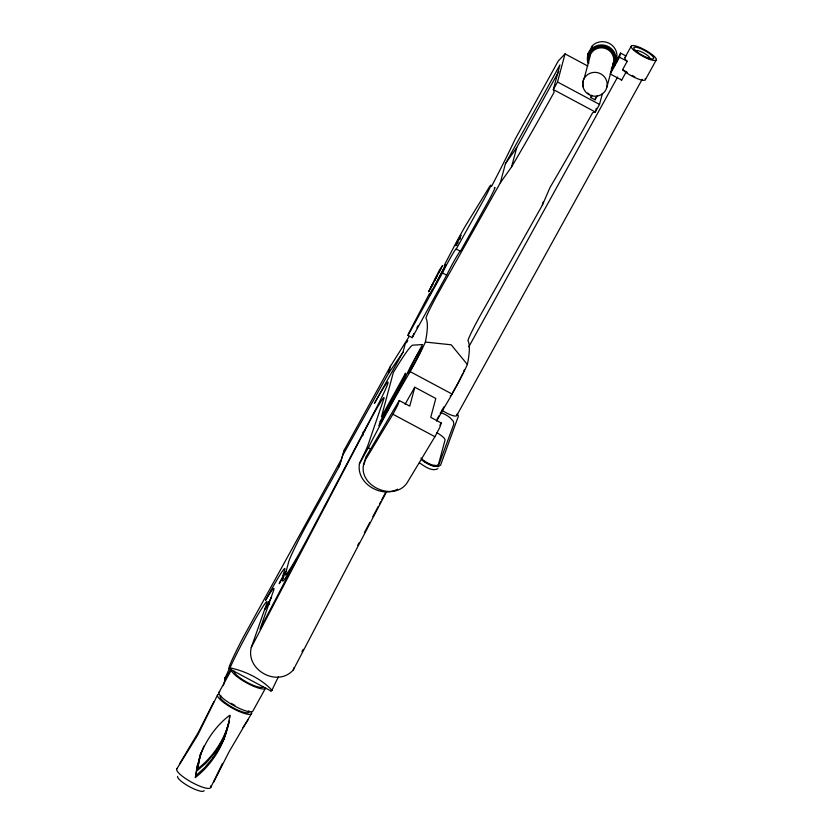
<?xml version="1.0" encoding="UTF-8"?>
<svg xmlns="http://www.w3.org/2000/svg" width="833" height="833" viewBox="0 0 833 833"><rect width="100%" height="100%" fill="white"/><g stroke="black" fill="none" stroke-linecap="round" stroke-linejoin="round"><path stroke-width="1.25" d="M364.115 464.345L365.76 457.296L399.246 400.517L409.742 406.129L414.803 387.241L435.805 398.476L430.744 417.354L441.24 422.966L439.834 427.35L435.461 435.753L406.806 483.307C392.405 502.893 354.743 484.14 364.812 460.857L393.468 413.293L397.841 404.9L399.246 400.517M386.606 491.585L293.268 669.961C277.649 687.673 245.496 670.221 251.264 647.512L368.103 424.257A26.76 1.479 -61.9 0 1 383.815 398.872L368.009 445.03A34.413 1.905 -61.9 0 1 359.606 463.044C355.399 482.765 380.837 498.498 397.674 489.169M229.367 721.305L225.951 732.134A79.156 63.683 -79.8 0 1 213.904 753.969L206.032 763.018L197.223 770.65L200.586 753.553M197.223 770.65L200.722 753.011M229.721 717.827L229.991 715.547M198.879 759.915C204.387 742.39 215.06 726.386 229.731 715.245C227.471 739.527 214.435 762.455 195.38 777.543L197.254 765.829L201.534 751.793A79.156 63.683 -79.8 0 1 204.012 745.952M195.38 777.543L197.806 763.778M282.335 578.737L282.314 578.925A198.056 10.954 -61.9 0 0 282.751 581.028A35.757 1.978 -61.9 0 0 296.892 558.651L259.99 629.165L269.736 601.436M229.21 720.878L224.92 736.008A79.156 58.352 -46.2 0 1 212.873 757.853M282.772 576.321L282.97 575.52A198.056 10.954 -61.9 0 1 284.469 570.574A36.798 2.03 -61.9 0 0 265.55 600.291A42.129 2.332 -61.9 0 1 273.536 590.639L270.923 598.073M231.157 668.639A15.473 0.854 -61.9 0 1 225.337 678.291L224.785 678.697L229.731 667.806M223.39 685.549L225.327 678.291L224.785 678.697M405.359 343.394L402.985 352.244L374.434 403.37A36.496 2.02 -61.9 0 1 388.043 382.441A36.496 2.02 -61.9 0 1 374.236 412.064L308.502 536.504A41.192 2.28 -61.9 0 1 285.25 574.666L288.718 561.713A37.225 2.062 -61.9 0 1 309.543 519.594L339.104 466.647L344.581 449.424L390.406 366.353L409.128 336.553M339.104 466.647L344.581 449.424M343.238 454.443L388.542 373.309L390.406 366.353M494.313 188.112A12.495 0.687 -61.9 0 1 493.979 190.226A12.495 0.687 -61.9 0 1 488.44 201.086L460.42 251.306A17.472 0.968 -61.9 0 0 455.495 258.563A17.472 0.968 -61.9 0 0 446.675 275.171L412.21 337.646L408.014 335.407L408.482 333.627L429.474 293.549M412.21 337.646L413.886 333.575M500.321 182.812L505.433 163.705L559.932 64.912L553.331 89.558L554.153 92.182L550.925 98.002A264.311 14.609 -61.9 0 1 511.566 166.912L500.321 182.812L438.731 292.237A21.21 1.177 -61.9 0 0 426.007 318.248A1355.718 74.96 -61.9 0 1 425.382 342.061A28.072 1.551 -61.9 0 1 410.128 371.622L406.941 377.13A86.111 4.759 -61.9 0 0 368.321 447.748L359.356 464.002M511.566 166.912L516.741 147.597L558.756 71.43M438.085 465.949L445.03 440.032A11.329 2.614 28.9 0 0 436.617 432.577M602.457 93.431L599.51 104.427L595.324 112.007L553.331 89.558L557.516 81.978L565.045 53.885L587.744 66.015M436.596 421.082A86.111 4.759 -61.9 0 1 448.945 399.58L452.121 394.071A28.072 1.551 -61.9 0 0 467.375 364.51A1355.718 74.96 -61.9 0 0 468.011 340.707A21.21 1.177 -61.9 0 1 480.724 314.697L542.314 205.262L543.272 201.68M588.598 52.302L587.942 54.759L592.107 45.95A14.421 14.005 15 0 1 616.628 59.06L614.65 64.922L612.463 67.879L613.244 68.285M597.376 95.618L595.054 99.835L590.847 97.596L591.482 95.222M595.054 99.835L595.689 97.461M596.313 108.311L595.324 112.007L592.627 112.747L589.389 118.567A264.311 14.609 -61.9 0 1 550.03 187.477L542.314 205.262M610.506 72.95L613.182 66.525M606.872 87.163L613.452 62.621M617.586 58.789L616.743 61.934L615.972 61.517M625.521 57.113A14.307 3.29 28.9 0 0 626.114 60.268L627.207 61.319L622.584 69.712L626.301 71.7L621.678 80.093L610.235 73.981L619.492 57.196L620.595 53.104L626.104 56.05M224.785 678.697L225.108 677.468M228.606 724.012C223.098 741.537 212.436 757.541 197.754 768.672M251.264 647.512L266.622 603.863A42.129 2.332 -61.9 0 0 254.523 620.554A42.129 2.332 -61.9 0 0 230.012 667.816C245.423 671.148 261.177 678.687 272.006 690.265A39.994 2.207 -61.9 0 1 270.944 690.307M293.268 669.961L294.111 667.535M429.984 294.039L429.745 294.955L445.79 264.54L444.26 266.3M444.551 267.185L444.53 266.716M430.984 292.31L431.317 291.55M456.651 245.558L457.025 244.725M222.494 763.403L210.759 787.424M217.486 695.118L197.64 735.258L176.638 769.182M444.218 267.945L435.003 285.667M431.786 290.561L432.369 289.405M457.546 243.632L458.181 242.361M213.862 701.698L198.535 731.926L179.501 763.986M213.623 782.229L228.96 751.991L251.608 713.36M444.468 264.925L454.068 246.599A33.622 1.864 -61.9 0 1 465.949 225.056L489.471 186.811A12.495 0.687 -61.9 0 1 490.085 187.3A12.495 0.687 -61.9 0 1 484.233 198.837L456.224 249.057A17.472 0.968 -61.9 0 0 451.299 256.314A17.472 0.968 -61.9 0 0 442.479 272.922L408.014 335.407M416.896 327.838L418.104 325.536M301.983 651.614L303.17 649.344M357.742 545.251L358.95 542.97M364.375 532.693L369.8 522.426M372.82 516.71L378.244 506.443M379.452 504.152L380.65 501.872M381.858 499.592L386.085 491.595M269.163 604.081L268.684 602.686L269.653 602.321M283.439 578.217L282.949 576.811L283.928 576.457M340.739 460.545L243.215 637.349A39.994 2.207 -61.9 0 0 230.012 667.816M406.504 342.811L407.754 340.541M218.892 692.587L231.501 669.722A19.378 4.467 28.9 0 0 247.37 683.279A19.378 4.467 28.9 0 0 265.623 687.964L253.013 710.82A19.378 4.467 28.9 0 1 232.542 704.905A19.378 4.467 28.9 0 1 219.777 691.744M590.847 97.596L591.971 95.566M616.42 60.913L620.595 53.104M624.865 57.727L631.164 46.304M468.823 346.788L617.607 77.052M437.096 419.186L438.949 415.823M440.178 413.584L443.885 406.868M456.755 415.5L642.181 79.322M645.429 79.593L656.362 59.778M459.629 239.644L460.347 238.373M433.025 289.405L430.984 292.789M414.803 387.241L414.532 387.709A86.111 4.759 -61.9 0 0 405.098 404.244M439.928 425.194L441.24 422.966M242.976 727.605L247.984 719.941M388.542 373.309L402.985 352.244M505.433 163.705L516.741 147.597M212.873 757.853L204.824 767.526L195.911 775.565M565.045 53.885L558.329 60.892L515.138 139.194A96.43 5.331 -61.9 0 1 491.439 186.54M437.898 468.719C431.577 471.863 424.622 466.261 419.572 462.898M365.26 430.401L363.105 432.098L362.792 435.701M283.543 578.008L282.158 578.248L282.668 579.529M425.382 342.061L451.205 344.8L467.375 364.51M619.492 57.196L627.207 61.319M557.516 81.978L599.51 104.427M456.224 249.057L460.42 251.306M442.479 272.922L446.675 275.171M410.128 371.622L452.121 394.071M392.916 414.251L434.909 436.7M368.321 447.748L371.476 449.435M228.94 668.524L270.933 690.974M626.301 71.7L627.249 72.429M620.658 79.312L621.678 80.093M420.925 458.025L422.758 459.774A11.225 4.165 29.4 0 0 432.733 465.106L436.929 465.585L439.012 464.283L453.881 423.987L453.287 421.259L450.184 417.833A11.225 4.165 29.4 0 0 441.032 412.751M622.584 69.712L623.303 70.409A14.307 3.29 28.9 0 0 638.37 79.052A14.307 3.29 28.9 0 0 645.231 78.51M269.6 604.289L268.059 603.935L268.393 605.404M262.999 686.559A16.4 3.78 28.9 0 1 247.557 682.591A16.4 3.78 28.9 0 1 234.125 671.127M251.337 711.903A19.378 4.467 28.9 0 1 233.365 708.675A19.378 4.467 28.9 0 1 218.381 694.285M234.948 705.457A16.4 3.78 28.9 0 1 231.241 703.333M248.755 710.726A16.4 3.78 28.9 0 1 233.542 707.998A16.4 3.78 28.9 0 1 220.86 695.815M210.489 785.967A19.378 4.467 28.9 0 1 192.517 782.728A19.378 4.467 28.9 0 1 177.533 768.338M204.095 790.579A15.056 3.467 28.9 0 1 189.914 786.935A15.056 3.467 28.9 0 1 177.585 776.408M464.22 369.998A14.9 0.823 -61.9 0 1 463.742 371.32M462.825 373.413A14.9 0.823 -61.9 0 1 456.307 386.116M455.693 387.199A14.9 0.823 -61.9 0 1 452.923 392.01M450.695 395.404A14.9 0.823 -61.9 0 1 450.216 395.852M272.006 690.265A42.129 2.332 -61.9 0 1 278.514 676.625M216.59 753.053A79.156 50.292 -72.3 0 1 224.244 738.632M588.785 63.35A13.338 12.964 15 0 1 604.539 47.137A13.338 12.964 15 0 1 611.245 68.754M588.421 59.205A13.338 12.964 15 0 1 605.872 46.669A13.338 12.964 15 0 1 612.213 67.119M589.316 94.233A12.266 11.922 15 0 1 587.525 93.067M583.371 87.09A12.266 11.922 15 0 1 584.277 78L590.722 53.968A12.266 11.922 15 0 1 606.809 49.053A12.266 11.922 15 0 1 612.786 64.589M587.963 62.839A14.421 14.005 15 0 1 604.997 45.336A14.421 14.005 15 0 1 612.245 68.691M588.233 55.946A14.421 14.005 15 0 1 588.369 53.499M592.273 47.054A6.851 1.583 28.9 0 1 592.586 46.763M588.869 53.926A6.851 1.583 28.9 0 1 589.087 53.114M634.746 76.74A11.329 2.614 28.9 0 1 632.143 75.449M456.599 414.647A11.329 2.614 28.9 0 1 452.663 415.573A11.329 2.614 28.9 0 1 441.938 410.263M457.182 414.011A13.12 3.02 28.9 0 1 458.327 416.333L440.584 465.126L438.179 466.626L433.316 466.074A12.995 4.821 29.4 0 1 421.769 459.899M434.68 466.22A11.329 2.614 28.9 0 1 432.504 465.522M431.702 465.22A11.329 2.614 28.9 0 1 422.529 460.191M636.776 52.292A7.747 1.781 28.9 0 1 639.4 51.021A7.747 1.781 28.9 0 1 648.459 56.217A7.747 1.781 28.9 0 1 647.408 58.404M380.244 421.352L379.036 425.861L403.13 382.17A26.646 1.468 -61.9 0 1 416.427 355.743L422.591 344.56L412.793 345.154A116.953 6.466 -61.9 0 0 393.363 372.382L381.452 416.833L405.546 373.153L404.338 377.661L380.244 421.352M265.227 608.746L264.998 609.569L271.516 597.344L265.227 608.746M279.492 582.871L279.274 583.694L285.781 571.469L279.492 582.871M428.88 291.186L428.714 291.831L442.625 265.415L438.929 271.048L428.88 291.186M430.515 288.249L432.681 284.324L430.515 288.249M434.534 280.523L436.7 276.598L434.534 280.523M438.564 272.797L440.73 268.872L438.564 272.797M455.609 244.996L455.412 245.704L461.013 235.187L455.609 244.996M410.929 369.55A14.9 0.823 -61.9 0 0 422.227 347.548A14.9 0.823 -61.9 0 0 412.512 363.646A14.9 0.823 -61.9 0 0 410.929 369.55M584.547 90.453A12.266 11.922 15 0 0 605.747 90.068A12.266 11.922 15 0 0 594.543 72.346A12.266 11.922 15 0 0 584.547 90.453M634.236 50.594A14.307 3.29 28.9 0 0 655.706 60.392A14.307 3.29 28.9 0 0 641.348 48.137A14.307 3.29 28.9 0 0 634.236 50.594M636.214 51.105A11.329 2.614 28.9 0 0 653.218 58.862A11.329 2.614 28.9 0 0 641.847 49.157A11.329 2.614 28.9 0 0 636.214 51.105"/></g></svg>
